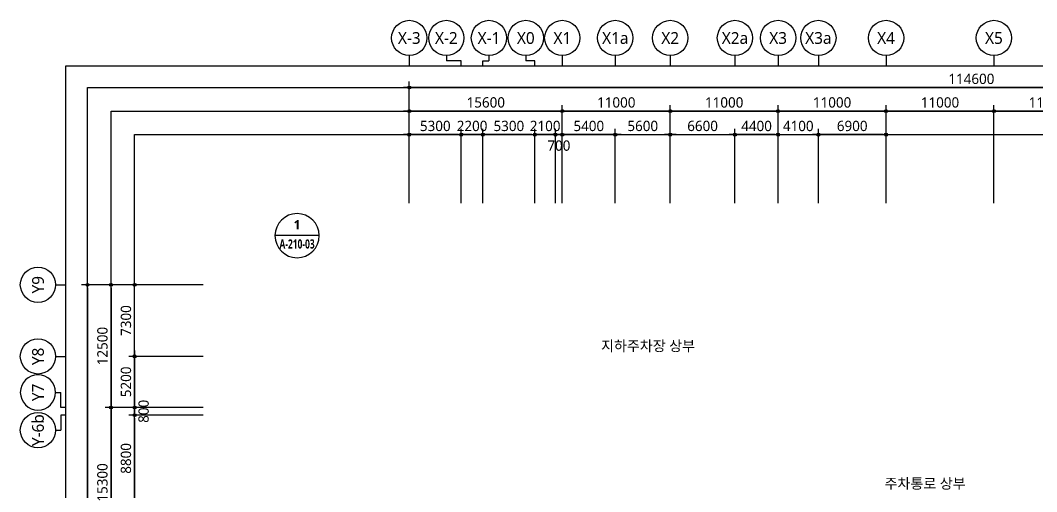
# Model space of a CAD drawing. Header units: millimetres. Extents: x -867282 to 190005487, y -1022614 to 455456909.
# Drawn here: x 532132 to 635737, y 121625 to 169666 of the extents above; entities that cross this region are included whole.
import ezdxf
from ezdxf.enums import TextEntityAlignment as Align

# ---------------------------------------------------------------- set-up
doc = ezdxf.new("R2010")
doc.units = ezdxf.units.MM
doc.header["$LTSCALE"] = 400
doc.header["$MEASUREMENT"] = 0
doc.header["$PDSIZE"] = -10
doc.layers.get('0').update_dxf_attribs({"linetype": 'CONTINUOUS'})
doc.layers.get('Defpoints').update_dxf_attribs({"color": 153, "linetype": 'CONTINUOUS'})
for name, color, linetype in [('A-ANNO-TEXT1', 7, 'CONTINUOUS'), ('A-ANNO-TEXT2', 3, 'CONTINUOUS'), ('A-ST-AXIS-BUB', 7, 'CONTINUOUS'), ('A-ST-AXIS-DIM', 7, 'CONTINUOUS'), ('AA-MKXS', 3, 'CONTINUOUS'), ('X-SEC-종$0$A-ST-AXIS-BUB', 7, 'CONTINUOUS')]:
    doc.layers.add(name, color=color, linetype=linetype)
doc.layers.add('Defpoint', color=161, linetype='CONTINUOUS', plot=False)
doc.styles.add('2020음성 1차', font='')
doc.styles.add('SAMOO', font='romans.shx', dxfattribs={"bigfont": 'whgtxt.shx'})
doc.styles.add('SH_대대리576', font='malgun.ttf')
doc.styles.add('SH_진천_나눔', font='')
doc.styles.get('2020음성 1차').set_extended_font_data('NanumGothic', bold=True)
doc.styles.get('SH_진천_나눔').set_extended_font_data('NanumGothic', bold=True)
doc.dimstyles.new('SHP 600', dxfattribs={"dimscale": 300, "dimtxt": 3.5, "dimasz": 1, "dimexe": 2, "dimexo": 2, "dimgap": 1, "dimtad": 1, "dimdec": 0, "dimzin": 0, "dimdsep": 46, "dimtxsty": 'SH_대대리576', "dimblk": 'DIMDOT', "dimcen": 0.09, "dimclrt": 3, "dimadec": 0, "dimazin": 1, "dimtfac": 1, "dimtdec": 0, "dimtix": 1, "dimtmove": 2, "dimatfit": 0, "dimldrblk": 'DIMDOT', "dimfxl": 1, "dimtolj": 1, "dimtzin": 0, "dimarcsym": 0})

# ---------------------------------------------------------------- blocks, each defined once
blk = doc.blocks.new('DIMDOT')
at = {"color": 0}
blk.add_line((-2, 0), (2, 0), dxfattribs=at)
for radius in [0.5, 0.25]:
    blk.add_circle((0, 0), radius, dxfattribs=at)
blk = doc.blocks.new('*D4')
at = {"layer": 'A-ST-AXIS-DIM', "color": 0, "lineweight": -2, "transparency": 16777216}
for p, q in [((571782, 151016), (571782, 163416)), ((686082, 162816), (572082, 162816)), ((686382, 151016), (686382, 163416))]:
    blk.add_line(p, q, dxfattribs=at)
at = {"layer": 'Defpoints', "color": 0, "transparency": 16777216}
for p in [(571782, 162816), (571782, 150416), (686382, 150416)]:
    blk.add_point(p, dxfattribs=at)
at = {"layer": 'A-ST-AXIS-DIM', "color": 0, "linetype": 'ByBlock', "lineweight": -2, "transparency": 16777216, "xscale": 300, "yscale": 300, "zscale": 300, "rotation": 180}
blk.add_blockref('DIMDOT', (571782, 162816), dxfattribs=at)
at = {"layer": 'A-ST-AXIS-DIM', "color": 0, "linetype": 'ByBlock', "lineweight": -2, "transparency": 16777216, "xscale": 300, "yscale": 300, "zscale": 300}
blk.add_blockref('DIMDOT', (686382, 162816), dxfattribs=at)
at = {"layer": 'A-ST-AXIS-DIM', "color": 3, "transparency": 16777216, "insert": (629082, 163696), "char_height": 1050, "attachment_point": 5, "style": 'SH_대대리576'}
blk.add_mtext('\\A1;114600', dxfattribs=at)
blk = doc.blocks.new('*D5')
at = {"layer": 'A-ST-AXIS-DIM', "color": 0, "lineweight": -2, "transparency": 16777216}
for p, q in [((587382, 151016), (587382, 161016)), ((598382, 151016), (598382, 161016)), ((598082, 160416), (587682, 160416))]:
    blk.add_line(p, q, dxfattribs=at)
at = {"layer": 'Defpoints', "color": 0, "transparency": 16777216}
for p in [(587382, 160416), (587382, 150416), (598382, 150416)]:
    blk.add_point(p, dxfattribs=at)
at = {"layer": 'A-ST-AXIS-DIM', "color": 0, "linetype": 'ByBlock', "lineweight": -2, "transparency": 16777216, "xscale": 300, "yscale": 300, "zscale": 300, "rotation": 180}
blk.add_blockref('DIMDOT', (587382, 160416), dxfattribs=at)
at = {"layer": 'A-ST-AXIS-DIM', "color": 0, "linetype": 'ByBlock', "lineweight": -2, "transparency": 16777216, "xscale": 300, "yscale": 300, "zscale": 300}
blk.add_blockref('DIMDOT', (598382, 160416), dxfattribs=at)
at = {"layer": 'A-ST-AXIS-DIM', "color": 3, "transparency": 16777216, "insert": (592882, 161292), "char_height": 1050, "attachment_point": 5, "style": 'SH_대대리576'}
blk.add_mtext('\\A1;11000', dxfattribs=at)
blk = doc.blocks.new('*D6')
at = {"layer": 'A-ST-AXIS-DIM', "color": 0, "lineweight": -2, "transparency": 16777216}
for p, q in [((598382, 151016), (598382, 161016)), ((609382, 151016), (609382, 161016)), ((609082, 160416), (598682, 160416))]:
    blk.add_line(p, q, dxfattribs=at)
at = {"layer": 'Defpoints', "color": 0, "transparency": 16777216}
for p in [(598382, 160416), (598382, 150416), (609382, 150416)]:
    blk.add_point(p, dxfattribs=at)
at = {"layer": 'A-ST-AXIS-DIM', "color": 0, "linetype": 'ByBlock', "lineweight": -2, "transparency": 16777216, "xscale": 300, "yscale": 300, "zscale": 300, "rotation": 180}
blk.add_blockref('DIMDOT', (598382, 160416), dxfattribs=at)
at = {"layer": 'A-ST-AXIS-DIM', "color": 0, "linetype": 'ByBlock', "lineweight": -2, "transparency": 16777216, "xscale": 300, "yscale": 300, "zscale": 300}
blk.add_blockref('DIMDOT', (609382, 160416), dxfattribs=at)
at = {"layer": 'A-ST-AXIS-DIM', "color": 3, "transparency": 16777216, "insert": (603882, 161292), "char_height": 1050, "attachment_point": 5, "style": 'SH_대대리576'}
blk.add_mtext('\\A1;11000', dxfattribs=at)
blk = doc.blocks.new('*D7')
at = {"layer": 'A-ST-AXIS-DIM', "color": 0, "lineweight": -2, "transparency": 16777216}
for p, q in [((609382, 151016), (609382, 161016)), ((620382, 151016), (620382, 161016)), ((620082, 160416), (609682, 160416))]:
    blk.add_line(p, q, dxfattribs=at)
at = {"layer": 'Defpoints', "color": 0, "transparency": 16777216}
for p in [(609382, 160416), (609382, 150416), (620382, 150416)]:
    blk.add_point(p, dxfattribs=at)
at = {"layer": 'A-ST-AXIS-DIM', "color": 0, "linetype": 'ByBlock', "lineweight": -2, "transparency": 16777216, "xscale": 300, "yscale": 300, "zscale": 300, "rotation": 180}
blk.add_blockref('DIMDOT', (609382, 160416), dxfattribs=at)
at = {"layer": 'A-ST-AXIS-DIM', "color": 0, "linetype": 'ByBlock', "lineweight": -2, "transparency": 16777216, "xscale": 300, "yscale": 300, "zscale": 300}
blk.add_blockref('DIMDOT', (620382, 160416), dxfattribs=at)
at = {"layer": 'A-ST-AXIS-DIM', "color": 3, "transparency": 16777216, "insert": (614882, 161292), "char_height": 1050, "attachment_point": 5, "style": 'SH_대대리576'}
blk.add_mtext('\\A1;11000', dxfattribs=at)
blk = doc.blocks.new('*D8')
at = {"layer": 'A-ST-AXIS-DIM', "color": 0, "lineweight": -2, "transparency": 16777216}
for p, q in [((620382, 151016), (620382, 161016)), ((631382, 151016), (631382, 161016)), ((631082, 160416), (620682, 160416))]:
    blk.add_line(p, q, dxfattribs=at)
at = {"layer": 'Defpoints', "color": 0, "transparency": 16777216}
for p in [(620382, 160416), (620382, 150416), (631382, 150416)]:
    blk.add_point(p, dxfattribs=at)
at = {"layer": 'A-ST-AXIS-DIM', "color": 0, "linetype": 'ByBlock', "lineweight": -2, "transparency": 16777216, "xscale": 300, "yscale": 300, "zscale": 300, "rotation": 180}
blk.add_blockref('DIMDOT', (620382, 160416), dxfattribs=at)
at = {"layer": 'A-ST-AXIS-DIM', "color": 0, "linetype": 'ByBlock', "lineweight": -2, "transparency": 16777216, "xscale": 300, "yscale": 300, "zscale": 300}
blk.add_blockref('DIMDOT', (631382, 160416), dxfattribs=at)
at = {"layer": 'A-ST-AXIS-DIM', "color": 3, "transparency": 16777216, "insert": (625882, 161292), "char_height": 1050, "attachment_point": 5, "style": 'SH_대대리576'}
blk.add_mtext('\\A1;11000', dxfattribs=at)
blk = doc.blocks.new('*D9')
at = {"layer": 'A-ST-AXIS-DIM', "color": 0, "lineweight": -2, "transparency": 16777216}
for p, q in [((631382, 151016), (631382, 161016)), ((642382, 151016), (642382, 161016)), ((642082, 160416), (631682, 160416))]:
    blk.add_line(p, q, dxfattribs=at)
at = {"layer": 'Defpoints', "color": 0, "transparency": 16777216}
for p in [(631382, 160416), (631382, 150416), (642382, 150416)]:
    blk.add_point(p, dxfattribs=at)
at = {"layer": 'A-ST-AXIS-DIM', "color": 0, "linetype": 'ByBlock', "lineweight": -2, "transparency": 16777216, "xscale": 300, "yscale": 300, "zscale": 300, "rotation": 180}
blk.add_blockref('DIMDOT', (631382, 160416), dxfattribs=at)
at = {"layer": 'A-ST-AXIS-DIM', "color": 0, "linetype": 'ByBlock', "lineweight": -2, "transparency": 16777216, "xscale": 300, "yscale": 300, "zscale": 300}
blk.add_blockref('DIMDOT', (642382, 160416), dxfattribs=at)
at = {"layer": 'A-ST-AXIS-DIM', "color": 3, "transparency": 16777216, "insert": (636882, 161292), "char_height": 1050, "attachment_point": 5, "style": 'SH_대대리576'}
blk.add_mtext('\\A1;11000', dxfattribs=at)
blk = doc.blocks.new('*D14')
at = {"layer": 'A-ST-AXIS-DIM', "color": 0, "lineweight": -2, "transparency": 16777216}
for p, q in [((571782, 151016), (571782, 161016)), ((587382, 151016), (587382, 161016)), ((587082, 160416), (572082, 160416))]:
    blk.add_line(p, q, dxfattribs=at)
at = {"layer": 'Defpoints', "color": 0, "transparency": 16777216}
for p in [(571782, 160416), (571782, 150416), (587382, 150416)]:
    blk.add_point(p, dxfattribs=at)
at = {"layer": 'A-ST-AXIS-DIM', "color": 0, "linetype": 'ByBlock', "lineweight": -2, "transparency": 16777216, "xscale": 300, "yscale": 300, "zscale": 300, "rotation": 180}
blk.add_blockref('DIMDOT', (571782, 160416), dxfattribs=at)
at = {"layer": 'A-ST-AXIS-DIM', "color": 0, "linetype": 'ByBlock', "lineweight": -2, "transparency": 16777216, "xscale": 300, "yscale": 300, "zscale": 300}
blk.add_blockref('DIMDOT', (587382, 160416), dxfattribs=at)
at = {"layer": 'A-ST-AXIS-DIM', "color": 3, "transparency": 16777216, "insert": (579582, 161296), "char_height": 1050, "attachment_point": 5, "style": 'SH_대대리576'}
blk.add_mtext('\\A1;15600', dxfattribs=at)
blk = doc.blocks.new('*D67')
at = {"layer": 'A-ST-AXIS-DIM', "color": 0, "lineweight": -2, "transparency": 16777216}
for p, q in [((550782, 142716), (538382, 142716)), ((538982, 142416), (538982, 58216)), ((550782, 57916), (538382, 57916))]:
    blk.add_line(p, q, dxfattribs=at)
at = {"layer": 'Defpoints', "color": 0, "transparency": 16777216}
for p in [(551382, 142716), (538982, 57916), (551382, 57916)]:
    blk.add_point(p, dxfattribs=at)
at = {"layer": 'A-ST-AXIS-DIM', "color": 0, "linetype": 'ByBlock', "lineweight": -2, "transparency": 16777216, "xscale": 300, "yscale": 300, "zscale": 300}
for p, rotation in [((538982, 142716), 90), ((538982, 57916), 270)]:
    blk.add_blockref('DIMDOT', p, dxfattribs=dict(at, rotation=rotation))
at = {"layer": 'A-ST-AXIS-DIM', "color": 3, "transparency": 16777216, "insert": (538102, 100316), "char_height": 1050, "attachment_point": 5, "rotation": 90, "style": 'SH_대대리576'}
blk.add_mtext('\\A1;84800', dxfattribs=at)
blk = doc.blocks.new('*D73')
at = {"layer": 'A-ST-AXIS-DIM', "color": 0, "lineweight": -2, "transparency": 16777216}
for p, q in [((550782, 130216), (540782, 130216)), ((541382, 129916), (541382, 115216)), ((550782, 114916), (540782, 114916))]:
    blk.add_line(p, q, dxfattribs=at)
at = {"layer": 'Defpoints', "color": 0, "transparency": 16777216}
for p in [(551382, 130216), (541382, 114916), (551382, 114916)]:
    blk.add_point(p, dxfattribs=at)
at = {"layer": 'A-ST-AXIS-DIM', "color": 0, "linetype": 'ByBlock', "lineweight": -2, "transparency": 16777216, "xscale": 300, "yscale": 300, "zscale": 300}
for p, rotation in [((541382, 130216), 90), ((541382, 114916), 270)]:
    blk.add_blockref('DIMDOT', p, dxfattribs=dict(at, rotation=rotation))
at = {"layer": 'A-ST-AXIS-DIM', "color": 3, "transparency": 16777216, "insert": (540502, 122566), "char_height": 1050, "attachment_point": 5, "rotation": 90, "style": 'SH_대대리576'}
blk.add_mtext('\\A1;15300', dxfattribs=at)
blk = doc.blocks.new('*D74')
at = {"layer": 'A-ST-AXIS-DIM', "color": 0, "lineweight": -2, "transparency": 16777216}
for p, q in [((550782, 142716), (540782, 142716)), ((541382, 142416), (541382, 130516)), ((550782, 130216), (540782, 130216))]:
    blk.add_line(p, q, dxfattribs=at)
at = {"layer": 'Defpoints', "color": 0, "transparency": 16777216}
for p in [(551382, 142716), (541382, 130216), (551382, 130216)]:
    blk.add_point(p, dxfattribs=at)
at = {"layer": 'A-ST-AXIS-DIM', "color": 0, "linetype": 'ByBlock', "lineweight": -2, "transparency": 16777216, "xscale": 300, "yscale": 300, "zscale": 300}
for p, rotation in [((541382, 142716), 90), ((541382, 130216), 270)]:
    blk.add_blockref('DIMDOT', p, dxfattribs=dict(at, rotation=rotation))
at = {"layer": 'A-ST-AXIS-DIM', "color": 3, "transparency": 16777216, "insert": (540503, 136466), "char_height": 1050, "attachment_point": 5, "rotation": 90, "style": 'SH_대대리576'}
blk.add_mtext('\\A1;12500', dxfattribs=at)
blk = doc.blocks.new('G$CBA52A250')
at = {"layer": 'A-ST-AXIS-BUB'}
for p, q in [((1800, 1050), (1800, 525)), ((1177, 0), (1177, 525)), ((1177, 525), (1800, 525))]:
    blk.add_line(p, q, dxfattribs=at)
blk.add_circle((1800, 2850), 1800, dxfattribs=at)
blk = doc.blocks.new('A-ST-AXIS-BUB-1')
at = {"layer": 'A-ST-AXIS-BUB'}
blk.add_line((0, 350), (0, 0), dxfattribs=at)
blk.add_circle((0, 950), 600, dxfattribs=at)
blk = doc.blocks.new('A-ST-AXIS-BUB-2')
at = {"layer": 'X-SEC-종$0$A-ST-AXIS-BUB'}
blk.add_line((1800, 1050, -103000), (1800, 525, -103000), dxfattribs=at)
at = {"layer": 'X-SEC-종$0$A-ST-AXIS-BUB', "elevation": -103000}
blk.add_lwpolyline([(3323, 0), (3323, 525), (1800, 525)], dxfattribs=at)
at = {"layer": 'X-SEC-종$0$A-ST-AXIS-BUB'}
blk.add_circle((1800, 2850, -103000), 1800, dxfattribs=at)
blk = doc.blocks.new('G$C1D72D447')
at = {"layer": 'X-SEC-종$0$A-ST-AXIS-BUB'}
blk.add_line((1800, 1050, -103000), (1800, 525, -103000), dxfattribs=at)
at = {"layer": 'X-SEC-종$0$A-ST-AXIS-BUB', "elevation": -103000}
blk.add_lwpolyline([(2723, 0), (2723, 525), (1800, 525)], dxfattribs=at)
at = {"layer": 'X-SEC-종$0$A-ST-AXIS-BUB'}
blk.add_circle((1800, 2850, -103000), 1800, dxfattribs=at)
blk = doc.blocks.new('*U392')
at = {"layer": 'AA-MKXS', "color": 3, "linetype": 'Continuous', "ltscale": 5}
blk.add_line((-5.999976, 0), (5.999976, 0), dxfattribs=at)
blk.add_circle((0, 0), 5.999976, dxfattribs=at)
at = {"layer": 'AA-MKXS', "style": 'SAMOO', "width": 0.85}
blk.add_attdef('ViewNUM', text='', height=2.5, dxfattribs=at).set_placement((0, 1), align=Align.BOTTOM_CENTER)
blk.add_attdef('SheetNUM', text='', height=2.5, dxfattribs=at).set_placement((0, -1), align=Align.TOP_CENTER)
blk = doc.blocks.new('*D431')
at = {"layer": 'A-ST-AXIS-DIM', "color": 0, "lineweight": -2, "transparency": 16777216}
for p, q in [((587382, 151016), (587382, 158616)), ((592782, 151016), (592782, 158616)), ((592482, 158016), (587682, 158016))]:
    blk.add_line(p, q, dxfattribs=at)
at = {"layer": 'Defpoints', "color": 0, "transparency": 16777216}
for p in [(587382, 158016), (587382, 150416), (592782, 150416)]:
    blk.add_point(p, dxfattribs=at)
at = {"layer": 'A-ST-AXIS-DIM', "color": 0, "linetype": 'ByBlock', "lineweight": -2, "transparency": 16777216, "xscale": 300, "yscale": 300, "zscale": 300, "rotation": 180}
blk.add_blockref('DIMDOT', (587382, 158016), dxfattribs=at)
at = {"layer": 'A-ST-AXIS-DIM', "color": 0, "linetype": 'ByBlock', "lineweight": -2, "transparency": 16777216, "xscale": 300, "yscale": 300, "zscale": 300}
blk.add_blockref('DIMDOT', (592782, 158016), dxfattribs=at)
at = {"layer": 'A-ST-AXIS-DIM', "color": 3, "transparency": 16777216, "insert": (590082, 158894), "char_height": 1050, "attachment_point": 5, "style": 'SH_대대리576'}
blk.add_mtext('\\A1;5400', dxfattribs=at)
blk = doc.blocks.new('*D432')
at = {"layer": 'A-ST-AXIS-DIM', "color": 0, "lineweight": -2, "transparency": 16777216}
for p, q in [((592782, 151016), (592782, 158616)), ((598382, 151016), (598382, 158616)), ((593082, 158016), (598082, 158016))]:
    blk.add_line(p, q, dxfattribs=at)
at = {"layer": 'Defpoints', "color": 0, "transparency": 16777216}
for p in [(598382, 158016), (592782, 150416), (598382, 150416)]:
    blk.add_point(p, dxfattribs=at)
at = {"layer": 'A-ST-AXIS-DIM', "color": 0, "linetype": 'ByBlock', "lineweight": -2, "transparency": 16777216, "xscale": 300, "yscale": 300, "zscale": 300, "rotation": 180}
blk.add_blockref('DIMDOT', (592782, 158016), dxfattribs=at)
at = {"layer": 'A-ST-AXIS-DIM', "color": 0, "linetype": 'ByBlock', "lineweight": -2, "transparency": 16777216, "xscale": 300, "yscale": 300, "zscale": 300}
blk.add_blockref('DIMDOT', (598382, 158016), dxfattribs=at)
at = {"layer": 'A-ST-AXIS-DIM', "color": 3, "transparency": 16777216, "insert": (595582, 158896), "char_height": 1050, "attachment_point": 5, "style": 'SH_대대리576'}
blk.add_mtext('\\A1;5600', dxfattribs=at)
blk = doc.blocks.new('*D433')
at = {"layer": 'A-ST-AXIS-DIM', "color": 0, "lineweight": -2, "transparency": 16777216}
for p, q in [((598382, 151016), (598382, 158616)), ((604982, 151016), (604982, 158616)), ((598682, 158016), (604682, 158016))]:
    blk.add_line(p, q, dxfattribs=at)
at = {"layer": 'Defpoints', "color": 0, "transparency": 16777216}
for p in [(604982, 158016), (598382, 150416), (604982, 150416)]:
    blk.add_point(p, dxfattribs=at)
at = {"layer": 'A-ST-AXIS-DIM', "color": 0, "linetype": 'ByBlock', "lineweight": -2, "transparency": 16777216, "xscale": 300, "yscale": 300, "zscale": 300, "rotation": 180}
blk.add_blockref('DIMDOT', (598382, 158016), dxfattribs=at)
at = {"layer": 'A-ST-AXIS-DIM', "color": 0, "linetype": 'ByBlock', "lineweight": -2, "transparency": 16777216, "xscale": 300, "yscale": 300, "zscale": 300}
blk.add_blockref('DIMDOT', (604982, 158016), dxfattribs=at)
at = {"layer": 'A-ST-AXIS-DIM', "color": 3, "transparency": 16777216, "insert": (601682, 158896), "char_height": 1050, "attachment_point": 5, "style": 'SH_대대리576'}
blk.add_mtext('\\A1;6600', dxfattribs=at)
blk = doc.blocks.new('*D434')
at = {"layer": 'A-ST-AXIS-DIM', "color": 0, "lineweight": -2, "transparency": 16777216}
for p, q in [((604982, 151016), (604982, 158616)), ((609382, 151016), (609382, 158616)), ((609082, 158016), (605282, 158016))]:
    blk.add_line(p, q, dxfattribs=at)
at = {"layer": 'Defpoints', "color": 0, "transparency": 16777216}
for p in [(604982, 158016), (604982, 150416), (609382, 150416)]:
    blk.add_point(p, dxfattribs=at)
at = {"layer": 'A-ST-AXIS-DIM', "color": 0, "linetype": 'ByBlock', "lineweight": -2, "transparency": 16777216, "xscale": 300, "yscale": 300, "zscale": 300, "rotation": 180}
blk.add_blockref('DIMDOT', (604982, 158016), dxfattribs=at)
at = {"layer": 'A-ST-AXIS-DIM', "color": 0, "linetype": 'ByBlock', "lineweight": -2, "transparency": 16777216, "xscale": 300, "yscale": 300, "zscale": 300}
blk.add_blockref('DIMDOT', (609382, 158016), dxfattribs=at)
at = {"layer": 'A-ST-AXIS-DIM', "color": 3, "transparency": 16777216, "insert": (607182, 158892), "char_height": 1050, "attachment_point": 5, "style": 'SH_대대리576'}
blk.add_mtext('\\A1;4400', dxfattribs=at)
blk = doc.blocks.new('*D435')
at = {"layer": 'A-ST-AXIS-DIM', "color": 0, "lineweight": -2, "transparency": 16777216}
for p, q in [((609382, 151016), (609382, 158616)), ((613482, 151016), (613482, 158616)), ((609082, 158016), (608782, 158016)), ((609382, 158016), (613482, 158016)), ((613782, 158016), (614082, 158016))]:
    blk.add_line(p, q, dxfattribs=at)
at = {"layer": 'Defpoints', "color": 0, "transparency": 16777216}
for p in [(613482, 158016), (609382, 150416), (613482, 150416)]:
    blk.add_point(p, dxfattribs=at)
at = {"layer": 'A-ST-AXIS-DIM', "color": 0, "linetype": 'ByBlock', "lineweight": -2, "transparency": 16777216, "xscale": 300, "yscale": 300, "zscale": 300}
blk.add_blockref('DIMDOT', (609382, 158016), dxfattribs=at)
at = {"layer": 'A-ST-AXIS-DIM', "color": 0, "linetype": 'ByBlock', "lineweight": -2, "transparency": 16777216, "xscale": 300, "yscale": 300, "zscale": 300, "rotation": 180}
blk.add_blockref('DIMDOT', (613482, 158016), dxfattribs=at)
at = {"layer": 'A-ST-AXIS-DIM', "color": 3, "transparency": 16777216, "insert": (611432, 158892), "char_height": 1050, "attachment_point": 5, "style": 'SH_대대리576'}
blk.add_mtext('\\A1;4100', dxfattribs=at)
blk = doc.blocks.new('*D436')
at = {"layer": 'A-ST-AXIS-DIM', "color": 0, "lineweight": -2, "transparency": 16777216}
for p, q in [((613482, 151016), (613482, 158616)), ((620382, 151016), (620382, 158616)), ((620082, 158016), (613782, 158016))]:
    blk.add_line(p, q, dxfattribs=at)
at = {"layer": 'Defpoints', "color": 0, "transparency": 16777216}
for p in [(613482, 158016), (613482, 150416), (620382, 150416)]:
    blk.add_point(p, dxfattribs=at)
at = {"layer": 'A-ST-AXIS-DIM', "color": 0, "linetype": 'ByBlock', "lineweight": -2, "transparency": 16777216, "xscale": 300, "yscale": 300, "zscale": 300, "rotation": 180}
blk.add_blockref('DIMDOT', (613482, 158016), dxfattribs=at)
at = {"layer": 'A-ST-AXIS-DIM', "color": 0, "linetype": 'ByBlock', "lineweight": -2, "transparency": 16777216, "xscale": 300, "yscale": 300, "zscale": 300}
blk.add_blockref('DIMDOT', (620382, 158016), dxfattribs=at)
at = {"layer": 'A-ST-AXIS-DIM', "color": 3, "transparency": 16777216, "insert": (616932, 158896), "char_height": 1050, "attachment_point": 5, "style": 'SH_대대리576'}
blk.add_mtext('\\A1;6900', dxfattribs=at)
blk = doc.blocks.new('*D465')
at = {"layer": 'A-ST-AXIS-DIM', "color": 0, "lineweight": -2, "transparency": 16777216}
for p, q in [((550782, 129416), (543182, 129416)), ((543782, 129116), (543782, 120916)), ((550782, 120616), (543182, 120616))]:
    blk.add_line(p, q, dxfattribs=at)
at = {"layer": 'Defpoints', "color": 0, "transparency": 16777216}
for p in [(551382, 129416), (543782, 120616), (551382, 120616)]:
    blk.add_point(p, dxfattribs=at)
at = {"layer": 'A-ST-AXIS-DIM', "color": 0, "linetype": 'ByBlock', "lineweight": -2, "transparency": 16777216, "xscale": 300, "yscale": 300, "zscale": 300}
for p, rotation in [((543782, 129416), 90), ((543782, 120616), 270)]:
    blk.add_blockref('DIMDOT', p, dxfattribs=dict(at, rotation=rotation))
at = {"layer": 'A-ST-AXIS-DIM', "color": 3, "transparency": 16777216, "insert": (542902, 125016), "char_height": 1050, "attachment_point": 5, "rotation": 90, "style": 'SH_대대리576'}
blk.add_mtext('\\A1;8800', dxfattribs=at)
blk = doc.blocks.new('*D466')
at = {"layer": 'A-ST-AXIS-DIM', "color": 0, "lineweight": -2, "transparency": 16777216}
for p, q in [((543782, 130516), (543782, 130816)), ((550782, 130216), (543182, 130216)), ((543782, 129416), (543782, 130216)), ((550782, 129416), (543182, 129416)), ((543782, 129116), (543782, 128816))]:
    blk.add_line(p, q, dxfattribs=at)
at = {"layer": 'Defpoints', "color": 0, "transparency": 16777216}
for p in [(543782, 130216), (551382, 130216), (551382, 129416)]:
    blk.add_point(p, dxfattribs=at)
at = {"layer": 'A-ST-AXIS-DIM', "color": 0, "linetype": 'ByBlock', "lineweight": -2, "transparency": 16777216, "xscale": 300, "yscale": 300, "zscale": 300}
for p, rotation in [((543782, 130216), 270), ((543782, 129416), 90)]:
    blk.add_blockref('DIMDOT', p, dxfattribs=dict(at, rotation=rotation))
at = {"layer": 'A-ST-AXIS-DIM', "color": 3, "transparency": 16777216, "insert": (544702, 129816), "char_height": 1050, "attachment_point": 5, "rotation": 90, "style": 'SH_대대리576'}
blk.add_mtext('\\A1;800', dxfattribs=at)
blk = doc.blocks.new('*D467')
at = {"layer": 'A-ST-AXIS-DIM', "color": 0, "lineweight": -2, "transparency": 16777216}
for p, q in [((550782, 135416), (543182, 135416)), ((543782, 135116), (543782, 130516)), ((550782, 130216), (543182, 130216))]:
    blk.add_line(p, q, dxfattribs=at)
at = {"layer": 'Defpoints', "color": 0, "transparency": 16777216}
for p in [(551382, 135416), (543782, 130216), (551382, 130216)]:
    blk.add_point(p, dxfattribs=at)
at = {"layer": 'A-ST-AXIS-DIM', "color": 0, "linetype": 'ByBlock', "lineweight": -2, "transparency": 16777216, "xscale": 300, "yscale": 300, "zscale": 300}
for p, rotation in [((543782, 135416), 90), ((543782, 130216), 270)]:
    blk.add_blockref('DIMDOT', p, dxfattribs=dict(at, rotation=rotation))
at = {"layer": 'A-ST-AXIS-DIM', "color": 3, "transparency": 16777216, "insert": (542903, 132816), "char_height": 1050, "attachment_point": 5, "rotation": 90, "style": 'SH_대대리576'}
blk.add_mtext('\\A1;5200', dxfattribs=at)
blk = doc.blocks.new('*D468')
at = {"layer": 'A-ST-AXIS-DIM', "color": 0, "lineweight": -2, "transparency": 16777216}
for p, q in [((550782, 142716), (543182, 142716)), ((543782, 135716), (543782, 142416)), ((550782, 135416), (543182, 135416))]:
    blk.add_line(p, q, dxfattribs=at)
at = {"layer": 'Defpoints', "color": 0, "transparency": 16777216}
for p in [(543782, 142716), (551382, 142716), (551382, 135416)]:
    blk.add_point(p, dxfattribs=at)
at = {"layer": 'A-ST-AXIS-DIM', "color": 0, "linetype": 'ByBlock', "lineweight": -2, "transparency": 16777216, "xscale": 300, "yscale": 300, "zscale": 300}
for p, rotation in [((543782, 142716), 90), ((543782, 135416), 270)]:
    blk.add_blockref('DIMDOT', p, dxfattribs=dict(at, rotation=rotation))
at = {"layer": 'A-ST-AXIS-DIM', "color": 3, "transparency": 16777216, "insert": (542902, 139066), "char_height": 1050, "attachment_point": 5, "rotation": 90, "style": 'SH_대대리576'}
blk.add_mtext('\\A1;7300', dxfattribs=at)
blk = doc.blocks.new('*D510')
at = {"layer": 'A-ST-AXIS-DIM', "color": 0, "lineweight": -2, "transparency": 16777216}
for p, q in [((571782, 151016), (571782, 158616)), ((577082, 151016), (577082, 158616)), ((576782, 158016), (572082, 158016))]:
    blk.add_line(p, q, dxfattribs=at)
at = {"layer": 'Defpoints', "color": 0, "transparency": 16777216}
for p in [(571782, 158016), (571782, 150416), (577082, 150416)]:
    blk.add_point(p, dxfattribs=at)
at = {"layer": 'A-ST-AXIS-DIM', "color": 0, "linetype": 'ByBlock', "lineweight": -2, "transparency": 16777216, "xscale": 300, "yscale": 300, "zscale": 300, "rotation": 180}
blk.add_blockref('DIMDOT', (571782, 158016), dxfattribs=at)
at = {"layer": 'A-ST-AXIS-DIM', "color": 0, "linetype": 'ByBlock', "lineweight": -2, "transparency": 16777216, "xscale": 300, "yscale": 300, "zscale": 300}
blk.add_blockref('DIMDOT', (577082, 158016), dxfattribs=at)
at = {"layer": 'A-ST-AXIS-DIM', "color": 3, "transparency": 16777216, "insert": (574432, 158896), "char_height": 1050, "attachment_point": 5, "style": 'SH_대대리576'}
blk.add_mtext('\\A1;5300', dxfattribs=at)
blk = doc.blocks.new('*D511')
at = {"layer": 'A-ST-AXIS-DIM', "color": 0, "lineweight": -2, "transparency": 16777216}
for p, q in [((577082, 151016), (577082, 158616)), ((579282, 151016), (579282, 158616)), ((576782, 158016), (576482, 158016)), ((579282, 158016), (577082, 158016)), ((579582, 158016), (579882, 158016))]:
    blk.add_line(p, q, dxfattribs=at)
at = {"layer": 'Defpoints', "color": 0, "transparency": 16777216}
for p in [(577082, 158016), (577082, 150416), (579282, 150416)]:
    blk.add_point(p, dxfattribs=at)
at = {"layer": 'A-ST-AXIS-DIM', "color": 0, "linetype": 'ByBlock', "lineweight": -2, "transparency": 16777216, "xscale": 300, "yscale": 300, "zscale": 300}
blk.add_blockref('DIMDOT', (577082, 158016), dxfattribs=at)
at = {"layer": 'A-ST-AXIS-DIM', "color": 0, "linetype": 'ByBlock', "lineweight": -2, "transparency": 16777216, "xscale": 300, "yscale": 300, "zscale": 300, "rotation": 180}
blk.add_blockref('DIMDOT', (579282, 158016), dxfattribs=at)
at = {"layer": 'A-ST-AXIS-DIM', "color": 3, "transparency": 16777216, "insert": (578182, 158894), "char_height": 1050, "attachment_point": 5, "style": 'SH_대대리576'}
blk.add_mtext('\\A1;2200', dxfattribs=at)
blk = doc.blocks.new('*D512')
at = {"layer": 'A-ST-AXIS-DIM', "color": 0, "lineweight": -2, "transparency": 16777216}
for p, q in [((584582, 151016), (584582, 158616)), ((586682, 151016), (586682, 158616)), ((584282, 158016), (583982, 158016)), ((586682, 158016), (584582, 158016)), ((586982, 158016), (587282, 158016))]:
    blk.add_line(p, q, dxfattribs=at)
at = {"layer": 'Defpoints', "color": 0, "transparency": 16777216}
for p in [(584582, 158016), (584582, 150416), (586682, 150416)]:
    blk.add_point(p, dxfattribs=at)
at = {"layer": 'A-ST-AXIS-DIM', "color": 0, "linetype": 'ByBlock', "lineweight": -2, "transparency": 16777216, "xscale": 300, "yscale": 300, "zscale": 300}
blk.add_blockref('DIMDOT', (584582, 158016), dxfattribs=at)
at = {"layer": 'A-ST-AXIS-DIM', "color": 0, "linetype": 'ByBlock', "lineweight": -2, "transparency": 16777216, "xscale": 300, "yscale": 300, "zscale": 300, "rotation": 180}
blk.add_blockref('DIMDOT', (586682, 158016), dxfattribs=at)
at = {"layer": 'A-ST-AXIS-DIM', "color": 3, "transparency": 16777216, "insert": (585632, 158894), "char_height": 1050, "attachment_point": 5, "style": 'SH_대대리576'}
blk.add_mtext('\\A1;2100', dxfattribs=at)
blk = doc.blocks.new('*D513')
at = {"layer": 'A-ST-AXIS-DIM', "color": 0, "lineweight": -2, "transparency": 16777216}
for p, q in [((579282, 151016), (579282, 158616)), ((584582, 151016), (584582, 158616)), ((584282, 158016), (579582, 158016))]:
    blk.add_line(p, q, dxfattribs=at)
at = {"layer": 'Defpoints', "color": 0, "transparency": 16777216}
for p in [(579282, 158016), (579282, 150416), (584582, 150416)]:
    blk.add_point(p, dxfattribs=at)
at = {"layer": 'A-ST-AXIS-DIM', "color": 0, "linetype": 'ByBlock', "lineweight": -2, "transparency": 16777216, "xscale": 300, "yscale": 300, "zscale": 300, "rotation": 180}
blk.add_blockref('DIMDOT', (579282, 158016), dxfattribs=at)
at = {"layer": 'A-ST-AXIS-DIM', "color": 0, "linetype": 'ByBlock', "lineweight": -2, "transparency": 16777216, "xscale": 300, "yscale": 300, "zscale": 300}
blk.add_blockref('DIMDOT', (584582, 158016), dxfattribs=at)
at = {"layer": 'A-ST-AXIS-DIM', "color": 3, "transparency": 16777216, "insert": (581932, 158896), "char_height": 1050, "attachment_point": 5, "style": 'SH_대대리576'}
blk.add_mtext('\\A1;5300', dxfattribs=at)
blk = doc.blocks.new('*D514')
at = {"layer": 'A-ST-AXIS-DIM', "color": 0, "lineweight": -2, "transparency": 16777216}
for p, q in [((586682, 151016), (586682, 158616)), ((587382, 151016), (587382, 158616)), ((586382, 158016), (586082, 158016)), ((586682, 158016), (587382, 158016)), ((587682, 158016), (587982, 158016))]:
    blk.add_line(p, q, dxfattribs=at)
at = {"layer": 'Defpoints', "color": 0, "transparency": 16777216}
for p in [(587382, 158016), (586682, 150416), (587382, 150416)]:
    blk.add_point(p, dxfattribs=at)
at = {"layer": 'A-ST-AXIS-DIM', "color": 0, "linetype": 'ByBlock', "lineweight": -2, "transparency": 16777216, "xscale": 300, "yscale": 300, "zscale": 300}
blk.add_blockref('DIMDOT', (586682, 158016), dxfattribs=at)
at = {"layer": 'A-ST-AXIS-DIM', "color": 0, "linetype": 'ByBlock', "lineweight": -2, "transparency": 16777216, "xscale": 300, "yscale": 300, "zscale": 300, "rotation": 180}
blk.add_blockref('DIMDOT', (587382, 158016), dxfattribs=at)
at = {"layer": 'A-ST-AXIS-DIM', "color": 3, "transparency": 16777216, "insert": (587032, 156892), "char_height": 1050, "attachment_point": 5, "style": 'SH_대대리576'}
blk.add_mtext('\\A1;700', dxfattribs=at)

msp = doc.modelspace()

# ---------------------------------------------------------------- linework, layer by layer
at = {"layer": 'Defpoint'}
for points in [[(707981.8, 36444.9), (536781.8, 36444.9), (536781.8, 165016.3), (707981.8, 165016.3)], [(705781.8, 38644.9), (538981.8, 38644.9), (538981.8, 162816.3), (705781.8, 162816.3)], [(703381.8, 41044.9), (541381.8, 41044.9), (541381.8, 160416.3), (703381.8, 160416.3)], [(700981.8, 43444.9), (543781.8, 43444.9), (543781.8, 158016.3), (700981.8, 158016.3)]]:
    msp.add_lwpolyline(points, close=True, dxfattribs=at)

# ---------------------------------------------------------------- block references
msp.add_blockref('G$CBA52A250', (578104.7, 165016.3))
ref = msp.add_blockref('*U392', (560342.8, 147718.1), dxfattribs=dict(xscale=-375.0015000059622, yscale=375.0015000059622, zscale=375.0015000059622))
ref.add_attrib('SheetNUM', 'A-210-03', dxfattribs={"layer": 'AA-MKXS', "height": 937.5, "style": '2020음성 1차', "width": 0.7}).set_placement((560342.8, 147343.1), align=Align.TOP_CENTER)
ref.add_attrib('ViewNUM', '1', dxfattribs={"layer": 'AA-MKXS', "height": 937.5, "style": '2020음성 1차'}).set_placement((560342.8, 148093.1), align=Align.BOTTOM_CENTER)
at = {"layer": 'A-ST-AXIS-BUB', "xscale": 3, "yscale": 3, "zscale": 3}
for p in [(571781.8, 165016.3), (587381.8, 165016.3), (592781.8, 165016.3), (598381.8, 165016.3), (604981.8, 165016.3), (609381.8, 165016.3), (613481.8, 165016.3), (620381.8, 165016.3), (631381.8, 165016.3)]:
    msp.add_blockref('A-ST-AXIS-BUB-1', p, dxfattribs=at)
at = {"layer": 'A-ST-AXIS-BUB'}
for name, p in [('A-ST-AXIS-BUB-2', (573758.9, 165016.3)), ('G$C1D72D447', (581858.9, 165016.3))]:
    msp.add_blockref(name, p, dxfattribs=at)
at = {"layer": 'A-ST-AXIS-BUB', "xscale": 3, "yscale": 3, "zscale": 3, "rotation": 90}
for p in [(536781.8, 142716.3), (536781.8, 135416.3)]:
    msp.add_blockref('A-ST-AXIS-BUB-1', p, dxfattribs=at)
at = {"layer": 'A-ST-AXIS-BUB', "xscale": -1, "rotation": 89.99999999999994}
msp.add_blockref('A-ST-AXIS-BUB-2', (536781.8, 133539.2), dxfattribs=at)
at = {"layer": 'A-ST-AXIS-BUB', "rotation": 90}
msp.add_blockref('A-ST-AXIS-BUB-2', (536781.8, 126093.4), dxfattribs=at)

# ---------------------------------------------------------------- texts
at = {"layer": 'A-ANNO-TEXT1', "style": 'SH_대대리576'}
for s, p in [('X-3', (571781.8, 167866.3)), ('X-2', (575558.9, 167866.3)), ('X-1', (579904.7, 167866.3)), ('X0', (583658.9, 167866.3)), ('X1', (587381.8, 167866.3)), ('X1a', (592781.8, 167866.3)), ('X2', (598381.8, 167866.3)), ('X2a', (604981.8, 167866.3)), ('X3', (609381.8, 167866.3)), ('X3a', (613481.8, 167866.3)), ('X4', (620381.8, 167866.3)), ('X5', (631381.8, 167866.3))]:
    msp.add_text(s, height=1200, dxfattribs=at).set_placement(p, align=Align.MIDDLE_CENTER)
for s, p in [('Y9', (533931.8, 142716.3)), ('Y8', (533931.8, 135416.3)), ('Y7', (533931.8, 131739.2)), ('Y-6b', (533931.8, 127893.4))]:
    msp.add_text(s, height=1200, rotation=90, dxfattribs=at).set_placement(p, align=Align.MIDDLE_CENTER)
at = {"layer": 'A-ANNO-TEXT2', "style": 'SH_진천_나눔'}
for s, p in [('지하주차장 상부', (596121, 136491.6)), ('주차통로 상부', (624365.4, 122468))]:
    msp.add_text(s, height=1050, dxfattribs=at).set_placement(p, align=Align.MIDDLE)

# ---------------------------------------------------------------- dimensions: what is measured, and where the dimension line sits
at = {"layer": 'A-ST-AXIS-DIM'}
for base, p1, p2, picture, middle in [((571781.8, 162816.3), (686381.8, 150416.3), (571781.8, 150416.3), '*D4', (629081.8, 163695.8)), ((571781.8, 160416.3), (587381.8, 150416.3), (571781.8, 150416.3), '*D14', (579581.8, 161295.8)), ((587381.8, 160416.3), (598381.8, 150416.3), (587381.8, 150416.3), '*D5', (592881.8, 161292.1)), ((598381.8, 160416.3), (609381.8, 150416.3), (598381.8, 150416.3), '*D6', (603881.8, 161292.1)), ((609381.8, 160416.3), (620381.8, 150416.3), (609381.8, 150416.3), '*D7', (614881.8, 161292.1)), ((620381.8, 160416.3), (631381.8, 150416.3), (620381.8, 150416.3), '*D8', (625881.8, 161292.1)), ((631381.8, 160416.3), (642381.8, 150416.3), (631381.8, 150416.3), '*D9', (636881.8, 161292.1)), ((571781.8, 158016.3), (577081.8, 150416.3), (571781.8, 150416.3), '*D510', (574431.8, 158895.8)), ((577081.8, 158016.3), (579281.8, 150416.3), (577081.8, 150416.3), '*D511', (578181.8, 158893.5)), ((579281.8, 158016.3), (584581.8, 150416.3), (579281.8, 150416.3), '*D513', (581931.8, 158895.8)), ((584581.8, 158016.3), (586681.8, 150416.3), (584581.8, 150416.3), '*D512', (585631.8, 158893.5)), ((587381.8, 158016.3), (592781.8, 150416.3), (587381.8, 150416.3), '*D431', (590081.8, 158893.5))]:
    dim = msp.add_linear_dim(base=base, p1=p1, p2=p2, dimstyle='SHP 600', dxfattribs=at)
    dim.commit()
    dim.dimension.update_dxf_attribs({"geometry": picture, "text_midpoint": middle})
for base, p1, p2, angle, picture, middle in [((598381.8, 158016.3), (592781.8, 150416.3), (598381.8, 150416.3), 180, '*D432', (595581.8, 158895.8)), ((604981.8, 158016.3), (598381.8, 150416.3), (604981.8, 150416.3), 180, '*D433', (601681.8, 158895.8)), ((604981.8, 158016.3), (609381.8, 150416.3), (604981.8, 150416.3), 0, '*D434', (607181.8, 158892.1)), ((613481.8, 158016.3), (609381.8, 150416.3), (613481.8, 150416.3), 180, '*D435', (611431.8, 158892.1)), ((613481.8, 158016.3), (620381.8, 150416.3), (613481.8, 150416.3), 0, '*D436', (616931.8, 158895.8)), ((538981.8, 57916.3), (551381.8, 142716.3), (551381.8, 57916.3), 90, '*D67', (538102.4, 100316.3)), ((541381.8, 130216.3), (551381.8, 142716.3), (551381.8, 130216.3), 90, '*D74', (540503.1, 136466.3)), ((543781.8, 142716.3), (551381.8, 135416.3), (551381.8, 142716.3), 270, '*D468', (542902.4, 139066.3)), ((543781.8, 130216.3), (551381.8, 135416.3), (551381.8, 130216.3), 90, '*D467', (542903.1, 132816.3)), ((541381.8, 114916.3), (551381.8, 130216.3), (551381.8, 114916.3), 90, '*D73', (540502.4, 122566.3)), ((543781.8, 120616.3), (551381.8, 129416.3), (551381.8, 120616.3), 90, '*D465', (542902.4, 125016.3))]:
    dim = msp.add_linear_dim(base=base, p1=p1, p2=p2, angle=angle, dimstyle='SHP 600', dxfattribs=at)
    dim.commit()
    dim.dimension.update_dxf_attribs({"geometry": picture, "text_midpoint": middle})
for base, p1, p2, angle, picture, middle in [((587381.8, 158016.3), (586681.8, 150416.3), (587381.8, 150416.3), 180, '*D514', (587031.8, 156892.1)), ((543781.8, 130216.3), (551381.8, 129416.3), (551381.8, 130216.3), 270, '*D466', (544702.4, 129816.3))]:
    dim = msp.add_linear_dim(base=base, p1=p1, p2=p2, angle=angle, dimstyle='SHP 600', dxfattribs=at)
    dim.commit()
    dim.dimension.update_dxf_attribs({"geometry": picture, "text_midpoint": middle, "dimtype": 160})

doc.saveas('drawing.dxf')
